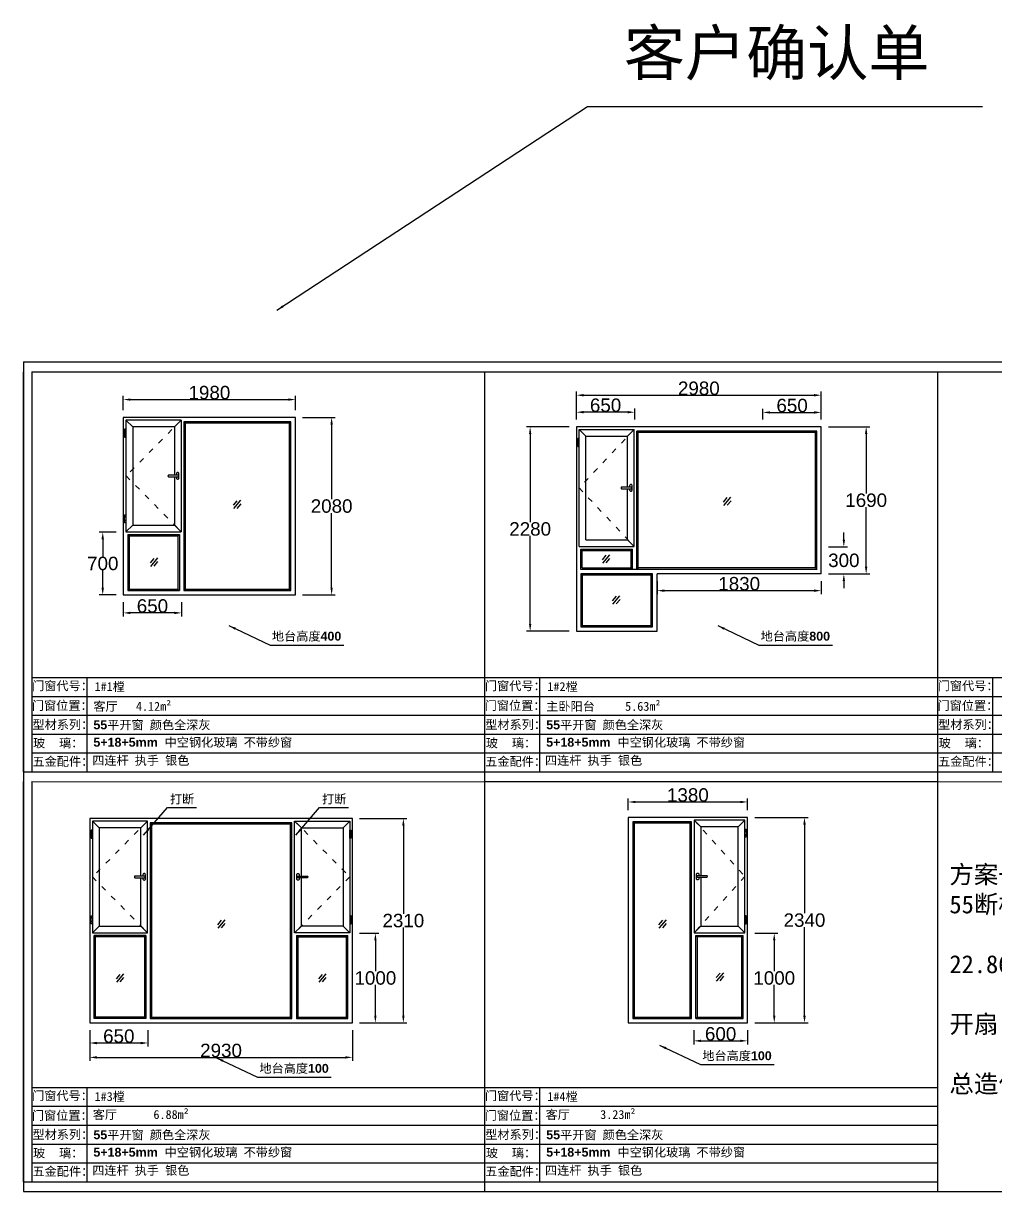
# Model space of a CAD drawing. Header units: inches. Extents: x -138455 to 599497, y -747149 to 13167.
# Drawn here: x 226002 to 236844, y -30309 to -17285 of the extents above; entities that cross this region are included whole.
import ezdxf

# ---------------------------------------------------------------- set-up
doc = ezdxf.new("R2010")
doc.units = ezdxf.units.IN
doc.header["$MEASUREMENT"] = 0
doc.header["$PDMODE"] = 35
doc.header["$PDSIZE"] = -3
doc.linetypes.add('ACAD_ISO03W100', pattern=[30, 12, -18])
doc.layers.add('0 @ 1', color=7, linetype='Continuous')
doc.styles.add('Annotative', font='arialbd.ttf')
doc.styles.get("Standard").update_dxf_attribs({"font": 'arial.ttf'})
doc.dimstyles.get("Standard").update_dxf_attribs({"dimtxt": 80, "dimasz": 70, "dimexe": 40, "dimexo": 80, "dimgap": 0, "dimtad": 1, "dimtih": 1, "dimtoh": 1, "dimdec": 0, "dimzin": 0, "dimdsep": 46, "dimtxsty": 'Standard', "dimcen": 0.09, "dimadec": 0, "dimazin": 0, "dimtfac": 1, "dimtdec": 0, "dimtofl": 0, "dimtmove": 0, "dimatfit": 3, "dimfxl": 0, "dimtolj": 1, "dimtzin": 0, "dimarcsym": 0})

# ---------------------------------------------------------------- blocks, each defined once
blk = doc.blocks.new('*D111')
at = {"color": 0, "lineweight": -2, "transparency": 16777216}
for p, q in [((200797, -25975), (200321, -25975)), ((200361, -26055), (200361, -27038)), ((200361, -28175), (200361, -27191)), ((200797, -28255), (200321, -28255))]:
    blk.add_line(p, q, dxfattribs=at)
at = {"color": 0, "transparency": 16777216}
for points in [[(200348, -26055), (200374, -26055), (200361, -25975)], [(200348, -28175), (200374, -28175), (200361, -28255)]]:
    blk.add_solid(points, dxfattribs=at)
at = {"layer": 'Defpoints', "color": 0, "transparency": 16777216}
for p in [(200877, -25975), (200361, -28255), (200877, -28255)]:
    blk.add_point(p, dxfattribs=at)
at = {"color": 0, "transparency": 16777216, "insert": (200361, -27115), "char_height": 150, "attachment_point": 5}
blk.add_mtext('\\A1;2280', dxfattribs=at)
blk = doc.blocks.new('*D119')
at = {"color": 0, "lineweight": -2, "transparency": 16777216}
for p, q in [((200877, -25895), (200877, -25583)), ((200957, -25623), (203527, -25623)), ((203607, -25895), (203607, -25583))]:
    blk.add_line(p, q, dxfattribs=at)
at = {"color": 0, "transparency": 16777216}
for points in [[(200957, -25610), (200957, -25637), (200877, -25623)], [(203527, -25610), (203527, -25637), (203607, -25623)]]:
    blk.add_solid(points, dxfattribs=at)
at = {"layer": 'Defpoints', "color": 0, "transparency": 16777216}
for p in [(203607, -25623), (200877, -25975), (203607, -25975)]:
    blk.add_point(p, dxfattribs=at)
at = {"color": 0, "transparency": 16777216, "insert": (202242, -25547), "char_height": 150, "attachment_point": 5}
blk.add_mtext('\\A1;2980', dxfattribs=at)
blk = doc.blocks.new('*D120')
at = {"color": 0, "lineweight": -2, "transparency": 16777216}
for p, q in [((203687, -25975), (204148, -25975)), ((204108, -26055), (204108, -26718)), ((204108, -27535), (204108, -26871)), ((203687, -27615), (204148, -27615))]:
    blk.add_line(p, q, dxfattribs=at)
at = {"color": 0, "transparency": 16777216}
for points in [[(204094, -26055), (204121, -26055), (204108, -25975)], [(204094, -27535), (204121, -27535), (204108, -27615)]]:
    blk.add_solid(points, dxfattribs=at)
at = {"layer": 'Defpoints', "color": 0, "transparency": 16777216}
for p in [(203607, -25975), (203607, -27615), (204108, -27615)]:
    blk.add_point(p, dxfattribs=at)
at = {"color": 0, "transparency": 16777216, "insert": (204108, -26795), "char_height": 150, "attachment_point": 5}
blk.add_mtext('\\A1;1690', dxfattribs=at)
blk = doc.blocks.new('*D125')
at = {"color": 0, "lineweight": -2, "transparency": 16777216}
for p, q in [((203859, -27235), (203859, -27155)), ((203687, -27315), (203899, -27315)), ((203687, -27615), (203899, -27615)), ((203859, -27695), (203859, -27775))]:
    blk.add_line(p, q, dxfattribs=at)
at = {"color": 0, "transparency": 16777216}
for points in [[(203846, -27235), (203872, -27235), (203859, -27315)], [(203846, -27695), (203872, -27695), (203859, -27615)]]:
    blk.add_solid(points, dxfattribs=at)
at = {"layer": 'Defpoints', "color": 0, "transparency": 16777216}
for p in [(203607, -27315), (203607, -27615), (203859, -27615)]:
    blk.add_point(p, dxfattribs=at)
at = {"color": 0, "transparency": 16777216, "insert": (203859, -27465), "char_height": 150, "attachment_point": 5}
blk.add_mtext('\\A1;300', dxfattribs=at)
blk = doc.blocks.new('*D126')
at = {"color": 0, "lineweight": -2, "transparency": 16777216}
for p, q in [((202957, -25895), (202957, -25775)), ((203607, -25895), (203607, -25775)), ((203037, -25815), (203527, -25815))]:
    blk.add_line(p, q, dxfattribs=at)
at = {"color": 0, "transparency": 16777216}
for points in [[(203037, -25802), (203037, -25829), (202957, -25815)], [(203527, -25802), (203527, -25829), (203607, -25815)]]:
    blk.add_solid(points, dxfattribs=at)
at = {"layer": 'Defpoints', "color": 0, "transparency": 16777216}
for p in [(203607, -25815), (202957, -25975), (203607, -25975)]:
    blk.add_point(p, dxfattribs=at)
at = {"color": 0, "transparency": 16777216, "insert": (203282, -25739), "char_height": 150, "attachment_point": 5}
blk.add_mtext('\\A1;650', dxfattribs=at)
blk = doc.blocks.new('123as')
at = {"color": 0}
for p, q in [((90189, 51387), (90252, 51462)), ((90194, 51330), (90312, 51470)), ((90251, 51335), (90314, 51410))]:
    blk.add_line(p, q, dxfattribs=at)
blk = doc.blocks.new('*D127')
at = {"color": 0, "lineweight": -2, "transparency": 16777216}
for p, q in [((201777, -27695), (201777, -27842)), ((203607, -27695), (203607, -27842)), ((201857, -27802), (203527, -27802))]:
    blk.add_line(p, q, dxfattribs=at)
at = {"color": 0, "transparency": 16777216}
for points in [[(201857, -27789), (201857, -27816), (201777, -27802)], [(203527, -27789), (203527, -27816), (203607, -27802)]]:
    blk.add_solid(points, dxfattribs=at)
at = {"layer": 'Defpoints', "color": 0, "transparency": 16777216}
for p in [(201777, -27615), (203607, -27615), (203607, -27802)]:
    blk.add_point(p, dxfattribs=at)
at = {"color": 0, "transparency": 16777216, "insert": (202692, -27726), "char_height": 150, "attachment_point": 5}
blk.add_mtext('\\A1;1830', dxfattribs=at)
blk = doc.blocks.new('dzcs')
blk.add_lwpolyline([(142096, -3328), (142196, -3328, 0.414214), (142206, -3318), (142206, -3318, 0.414214), (142196, -3308), (142096, -3308, 0.414214), (142086, -3318), (142086, -3318, 0.414214)], format="xyb", close=True)
blk.add_lwpolyline([(142182, -3328), (142182, -3342, 0.414214), (142196, -3355), (142196, -3355, 0.414214), (142209, -3342), (142209, -3294, 0.414214), (142196, -3280), (142196, -3280, 0.414214), (142182, -3294), (142182, -3308)], format="xyb")
blk = doc.blocks.new('23zdsa')
for p, q in [((141281, -2940), (141266, -2940)), ((141266, -2940), (141266, -3030)), ((141281, -2960), (141266, -2960)), ((141281, -2965), (141266, -2965)), ((141281, -3030), (141281, -2940)), ((141266, -3005), (141281, -3005)), ((141266, -3010), (141281, -3010)), ((141266, -3030), (141281, -3030))]:
    blk.add_line(p, q)
blk = doc.blocks.new('*D128')
at = {"color": 0, "lineweight": -2, "transparency": 16777216}
for p, q in [((200877, -25895), (200877, -25773)), ((201527, -25895), (201527, -25773)), ((201447, -25813), (200957, -25813))]:
    blk.add_line(p, q, dxfattribs=at)
at = {"color": 0, "transparency": 16777216}
for points in [[(200957, -25799), (200957, -25826), (200877, -25813)], [(201447, -25799), (201447, -25826), (201527, -25813)]]:
    blk.add_solid(points, dxfattribs=at)
at = {"layer": 'Defpoints', "color": 0, "transparency": 16777216}
for p in [(200877, -25813), (200877, -25975), (201527, -25975)]:
    blk.add_point(p, dxfattribs=at)
at = {"color": 0, "transparency": 16777216, "insert": (201202, -25736), "char_height": 150, "attachment_point": 5}
blk.add_mtext('\\A1;650', dxfattribs=at)
blk = doc.blocks.new('*D432')
at = {"color": 0, "lineweight": -2, "transparency": 16777216}
for p, q in [((232747, -26058), (232747, -25925)), ((232827, -25965), (233997, -25965)), ((234077, -26058), (234077, -25925))]:
    blk.add_line(p, q, dxfattribs=at)
at = {"color": 0, "transparency": 16777216}
for points in [[(232827, -25952), (232827, -25978), (232747, -25965)], [(233997, -25952), (233997, -25978), (234077, -25965)]]:
    blk.add_solid(points, dxfattribs=at)
at = {"layer": 'Defpoints', "color": 0, "transparency": 16777216}
for p in [(234077, -25965), (232747, -26138), (234077, -26138)]:
    blk.add_point(p, dxfattribs=at)
at = {"color": 0, "transparency": 16777216, "insert": (233412, -25888), "char_height": 150, "attachment_point": 5}
blk.add_mtext('\\A1;1380', dxfattribs=at)
blk = doc.blocks.new('*D433')
at = {"color": 0, "lineweight": -2, "transparency": 16777216}
for p, q in [((234157, -26138), (234752, -26138)), ((234712, -26218), (234712, -27206)), ((234712, -28348), (234712, -27359)), ((234157, -28428), (234752, -28428))]:
    blk.add_line(p, q, dxfattribs=at)
at = {"color": 0, "transparency": 16777216}
for points in [[(234699, -26218), (234726, -26218), (234712, -26138)], [(234699, -28348), (234726, -28348), (234712, -28428)]]:
    blk.add_solid(points, dxfattribs=at)
at = {"layer": 'Defpoints', "color": 0, "transparency": 16777216}
for p in [(234077, -26138), (234077, -28428), (234712, -28428)]:
    blk.add_point(p, dxfattribs=at)
at = {"color": 0, "transparency": 16777216, "insert": (234712, -27283), "char_height": 150, "attachment_point": 5}
blk.add_mtext('\\A1;2340', dxfattribs=at)
blk = doc.blocks.new('*D434')
at = {"color": 0, "lineweight": -2, "transparency": 16777216}
for p, q in [((234157, -27428), (234415, -27428)), ((234375, -27508), (234375, -27851)), ((234375, -28348), (234375, -28004)), ((234157, -28428), (234415, -28428))]:
    blk.add_line(p, q, dxfattribs=at)
at = {"color": 0, "transparency": 16777216}
for points in [[(234362, -27508), (234388, -27508), (234375, -27428)], [(234362, -28348), (234388, -28348), (234375, -28428)]]:
    blk.add_solid(points, dxfattribs=at)
at = {"layer": 'Defpoints', "color": 0, "transparency": 16777216}
for p in [(234077, -27428), (234077, -28428), (234375, -28428)]:
    blk.add_point(p, dxfattribs=at)
at = {"color": 0, "transparency": 16777216, "insert": (234375, -27928), "char_height": 150, "attachment_point": 5}
blk.add_mtext('\\A1;1000', dxfattribs=at)
blk = doc.blocks.new('*D435')
at = {"color": 0, "lineweight": -2, "transparency": 16777216}
for p, q in [((233477, -28508), (233477, -28668)), ((234077, -28508), (234077, -28668)), ((233557, -28628), (233997, -28628))]:
    blk.add_line(p, q, dxfattribs=at)
at = {"color": 0, "transparency": 16777216}
for points in [[(233557, -28615), (233557, -28641), (233477, -28628)], [(233997, -28615), (233997, -28641), (234077, -28628)]]:
    blk.add_solid(points, dxfattribs=at)
at = {"layer": 'Defpoints', "color": 0, "transparency": 16777216}
for p in [(233477, -28428), (234077, -28428), (234077, -28628)]:
    blk.add_point(p, dxfattribs=at)
at = {"color": 0, "transparency": 16777216, "insert": (233777, -28551), "char_height": 150, "attachment_point": 5}
blk.add_mtext('\\A1;600', dxfattribs=at)
blk = doc.blocks.new('*D110')
at = {"color": 0, "lineweight": -2, "transparency": 16777216}
for p, q in [((201195, -23461), (201411, -23461)), ((201371, -23541), (201371, -23884)), ((201371, -24381), (201371, -24037)), ((201195, -24461), (201411, -24461))]:
    blk.add_line(p, q, dxfattribs=at)
at = {"color": 0, "transparency": 16777216}
for points in [[(201358, -23541), (201384, -23541), (201371, -23461)], [(201358, -24381), (201384, -24381), (201371, -24461)]]:
    blk.add_solid(points, dxfattribs=at)
at = {"layer": 'Defpoints', "color": 0, "transparency": 16777216}
for p in [(201115, -23461), (201115, -24461), (201371, -24461)]:
    blk.add_point(p, dxfattribs=at)
at = {"color": 0, "transparency": 16777216, "insert": (201371, -23961), "char_height": 150, "attachment_point": 5}
blk.add_mtext('\\A1;1000', dxfattribs=at)
blk = doc.blocks.new('*D150')
at = {"color": 0, "lineweight": -2, "transparency": 16777216}
for p, q in [((198185, -24541), (198185, -24725)), ((198835, -24541), (198835, -24725)), ((198755, -24685), (198265, -24685))]:
    blk.add_line(p, q, dxfattribs=at)
at = {"color": 0, "transparency": 16777216}
for points in [[(198265, -24672), (198265, -24699), (198185, -24685)], [(198755, -24672), (198755, -24699), (198835, -24685)]]:
    blk.add_solid(points, dxfattribs=at)
at = {"layer": 'Defpoints', "color": 0, "transparency": 16777216}
for p in [(198185, -24461), (198835, -24461), (198185, -24685)]:
    blk.add_point(p, dxfattribs=at)
at = {"color": 0, "transparency": 16777216, "insert": (198510, -24609), "char_height": 150, "attachment_point": 5}
blk.add_mtext('\\A1;650', dxfattribs=at)
blk = doc.blocks.new('*D151')
at = {"color": 0, "lineweight": -2, "transparency": 16777216}
for p, q in [((201195, -22181), (201723, -22181)), ((201683, -22261), (201683, -23244)), ((201683, -24381), (201683, -23397)), ((201195, -24461), (201723, -24461))]:
    blk.add_line(p, q, dxfattribs=at)
at = {"color": 0, "transparency": 16777216}
for points in [[(201670, -22261), (201696, -22261), (201683, -22181)], [(201670, -24381), (201696, -24381), (201683, -24461)]]:
    blk.add_solid(points, dxfattribs=at)
at = {"layer": 'Defpoints', "color": 0, "transparency": 16777216}
for p in [(201115, -22181), (201115, -24461), (201683, -24461)]:
    blk.add_point(p, dxfattribs=at)
at = {"color": 0, "transparency": 16777216, "insert": (201683, -23321), "char_height": 150, "attachment_point": 5}
blk.add_mtext('\\A1;2310', dxfattribs=at)
blk = doc.blocks.new('*D152')
at = {"color": 0, "lineweight": -2, "transparency": 16777216}
for p, q in [((198185, -24541), (198185, -24885)), ((201115, -24541), (201115, -24885)), ((198265, -24845), (201035, -24845))]:
    blk.add_line(p, q, dxfattribs=at)
at = {"color": 0, "transparency": 16777216}
for points in [[(198265, -24832), (198265, -24859), (198185, -24845)], [(201035, -24832), (201035, -24859), (201115, -24845)]]:
    blk.add_solid(points, dxfattribs=at)
at = {"layer": 'Defpoints', "color": 0, "transparency": 16777216}
for p in [(198185, -24461), (201115, -24461), (201115, -24845)]:
    blk.add_point(p, dxfattribs=at)
at = {"color": 0, "transparency": 16777216, "insert": (199650, -24769), "char_height": 150, "attachment_point": 5}
blk.add_mtext('\\A1;2930', dxfattribs=at)
blk = doc.blocks.new('*D115')
at = {"color": 0, "lineweight": -2, "transparency": 16777216}
for p, q in [((194261, -22295), (194261, -22137)), ((196181, -22295), (196181, -22137)), ((194341, -22177), (196101, -22177))]:
    blk.add_line(p, q, dxfattribs=at)
at = {"color": 0, "transparency": 16777216}
for points in [[(194341, -22164), (194341, -22190), (194261, -22177)], [(196101, -22164), (196101, -22190), (196181, -22177)]]:
    blk.add_solid(points, dxfattribs=at)
at = {"layer": 'Defpoints', "color": 0, "transparency": 16777216}
for p in [(196181, -22177), (194261, -22375), (196181, -22375)]:
    blk.add_point(p, dxfattribs=at)
at = {"color": 0, "transparency": 16777216, "insert": (195221, -22100), "char_height": 150, "attachment_point": 5}
blk.add_mtext('\\A1;1980', dxfattribs=at)
blk = doc.blocks.new('*D116')
at = {"color": 0, "lineweight": -2, "transparency": 16777216}
for p, q in [((196261, -22375), (196624, -22375)), ((196584, -22455), (196584, -23289)), ((196584, -24275), (196584, -23442)), ((196261, -24355), (196624, -24355))]:
    blk.add_line(p, q, dxfattribs=at)
at = {"color": 0, "transparency": 16777216}
for points in [[(196571, -22455), (196597, -22455), (196584, -22375)], [(196571, -24275), (196597, -24275), (196584, -24355)]]:
    blk.add_solid(points, dxfattribs=at)
at = {"layer": 'Defpoints', "color": 0, "transparency": 16777216}
for p in [(196181, -22375), (196181, -24355), (196584, -24355)]:
    blk.add_point(p, dxfattribs=at)
at = {"color": 0, "transparency": 16777216, "insert": (196584, -23365), "char_height": 150, "attachment_point": 5}
blk.add_mtext('\\A1;2080', dxfattribs=at)
blk = doc.blocks.new('*D117')
at = {"color": 0, "lineweight": -2, "transparency": 16777216}
for p, q in [((194261, -24435), (194261, -24595)), ((194911, -24435), (194911, -24595)), ((194831, -24555), (194341, -24555))]:
    blk.add_line(p, q, dxfattribs=at)
at = {"color": 0, "transparency": 16777216}
for points in [[(194341, -24542), (194341, -24569), (194261, -24555)], [(194831, -24542), (194831, -24569), (194911, -24555)]]:
    blk.add_solid(points, dxfattribs=at)
at = {"layer": 'Defpoints', "color": 0, "transparency": 16777216}
for p in [(194261, -24355), (194911, -24355), (194261, -24555)]:
    blk.add_point(p, dxfattribs=at)
at = {"color": 0, "transparency": 16777216, "insert": (194586, -24479), "char_height": 150, "attachment_point": 5}
blk.add_mtext('\\A1;650', dxfattribs=at)
blk = doc.blocks.new('*D118')
at = {"color": 0, "lineweight": -2, "transparency": 16777216}
for p, q in [((194181, -23655), (193992, -23655)), ((194032, -23735), (194032, -23929)), ((194032, -24275), (194032, -24082)), ((194181, -24355), (193992, -24355))]:
    blk.add_line(p, q, dxfattribs=at)
at = {"color": 0, "transparency": 16777216}
for points in [[(194018, -23735), (194045, -23735), (194032, -23655)], [(194018, -24275), (194045, -24275), (194032, -24355)]]:
    blk.add_solid(points, dxfattribs=at)
at = {"layer": 'Defpoints', "color": 0, "transparency": 16777216}
for p in [(194261, -23655), (194032, -24355), (194261, -24355)]:
    blk.add_point(p, dxfattribs=at)
at = {"color": 0, "transparency": 16777216, "insert": (194032, -24005), "char_height": 150, "attachment_point": 5}
blk.add_mtext('\\A1;700', dxfattribs=at)
blk = doc.blocks.new('azcs')
for p, q in [((200876.8, -25974.6), (200876.8, -28254.6)), ((203606.8, -25974.6), (200876.8, -25974.6)), ((200906.8, -27309.6), (200906.8, -26004.6)), ((200906.8, -26004.6), (201521.8, -26004.6)), ((200981.8, -26079.6), (200906.8, -26004.6)), ((201446.8, -26079.6), (201521.8, -26004.6)), ((201521.8, -27309.6), (201521.8, -26004.6)), ((203556.8, -26024.6), (201551.8, -26024.6)), ((201551.8, -27564.6), (201551.8, -26024.6)), ((201566.8, -26039.6), (201551.8, -26024.6)), ((203541.8, -26039.6), (201566.8, -26039.6)), ((201566.8, -27549.6), (201566.8, -26039.6)), ((203541.8, -26039.6), (203556.8, -26024.6)), ((203541.8, -27549.6), (203541.8, -26039.6)), ((203556.8, -27564.6), (203556.8, -26024.6)), ((203606.8, -27614.6), (203606.8, -25974.6)), ((200981.8, -27234.6), (200981.8, -26079.6)), ((200981.8, -26079.6), (201446.8, -26079.6)), ((201446.8, -26647.1), (201446.8, -26079.6)), ((201446.8, -27234.6), (201446.8, -26667.1)), ((200906.8, -27309.6), (201521.8, -27309.6)), ((200926.8, -27564.6), (200926.8, -27339.6)), ((200926.8, -27339.6), (201501.8, -27339.6)), ((200941.8, -27354.6), (200926.8, -27339.6)), ((200981.8, -27234.6), (201446.8, -27234.6)), ((201446.8, -27234.6), (201521.8, -27309.6)), ((201486.8, -27354.6), (201501.8, -27339.6)), ((201501.8, -27564.6), (201501.8, -27339.6)), ((200941.8, -27549.6), (200941.8, -27354.6)), ((200941.8, -27354.6), (201486.8, -27354.6)), ((201486.8, -27549.6), (201486.8, -27354.6)), ((201501.8, -27564.6), (200926.8, -27564.6)), ((200941.8, -27549.6), (201486.8, -27549.6)), ((201486.8, -27549.6), (201501.8, -27564.6)), ((203556.8, -27564.6), (201501.8, -27564.6)), ((201566.8, -27549.6), (201551.8, -27564.6)), ((203541.8, -27549.6), (201566.8, -27549.6)), ((203541.8, -27549.6), (203556.8, -27564.6)), ((200926.8, -27614.6), (200926.8, -28204.6)), ((201726.8, -27614.6), (200926.8, -27614.6)), ((200941.8, -27629.6), (200926.8, -27614.6)), ((201711.8, -27629.6), (200941.8, -27629.6)), ((200941.8, -27629.6), (200941.8, -28189.6)), ((201711.8, -27629.6), (201726.8, -27614.6)), ((201711.8, -28189.6), (201711.8, -27629.6)), ((201726.8, -28204.6), (201726.8, -27614.6)), ((201776.8, -28254.6), (201776.8, -27614.6)), ((203606.8, -27614.6), (201776.8, -27614.6)), ((200876.8, -28254.6), (201776.8, -28254.6)), ((200941.8, -28189.6), (200926.8, -28204.6)), ((200926.8, -28204.6), (201726.8, -28204.6)), ((200941.8, -28189.6), (201711.8, -28189.6)), ((201711.8, -28189.6), (201726.8, -28204.6))]:
    blk.add_line(p, q)
at = {"linetype": 'ACAD_ISO03W100', "ltscale": 5}
blk.add_lwpolyline([(201521.8, -26004.6), (200906.8, -26657.1), (201521.8, -27309.6)], dxfattribs=at)
at = {"rotation": 180}
blk.add_blockref('23zdsa', (342172.5, -29134.8), dxfattribs=at)
blk.add_blockref('dzcs', (59288.6, -23339.3))
at = {"xscale": 0.6684526412304121, "yscale": 0.6684526412304121, "zscale": 0.6684526412304121}
blk.add_blockref('123as', (142230.2, -61164.7), dxfattribs=at)
at = {"xscale": 0.6684526412304121, "yscale": 0.6684526412304121, "zscale": 0.6684526412304121, "rotation": 0.2696246846660098}
for p in [(141042.5, -62091.4), (141155.5, -62548.3)]:
    blk.add_blockref('123as', p, dxfattribs=at)
dim = blk.add_linear_dim(base=(203606.8, -25623.2), p1=(200876.8, -25974.6), p2=(203606.8, -25974.6), text='2980', dimstyle='Standard', override={"dimtxt": 150, "dimasz": 80})
dim.commit()
dim.dimension.update_dxf_attribs({"geometry": '*D119', "text_midpoint": (202241.8, -25546.6)})
for base, p1, p2, picture, middle in [((200876.8, -25812.8), (201526.8, -25974.6), (200876.8, -25974.6), '*D128', (201201.8, -25736.2)), ((203606.8, -25815.3), (202956.8, -25974.6), (203606.8, -25974.6), '*D126', (203281.8, -25738.7)), ((203606.8, -27802.2), (201776.8, -27614.6), (203606.8, -27614.6), '*D127', (202691.8, -27725.6))]:
    dim = blk.add_linear_dim(base=base, p1=p1, p2=p2, dimstyle='Standard', override={"dimtxt": 150, "dimasz": 80})
    dim.commit()
    dim.dimension.update_dxf_attribs({"geometry": picture, "text_midpoint": middle})
dim = blk.add_linear_dim(base=(200361, -28254.6), p1=(200876.8, -25974.6), p2=(200876.8, -28254.6), angle=90, dimstyle='Standard', override={"dimtxt": 150, "dimasz": 80})
dim.commit()
dim.dimension.update_dxf_attribs({"geometry": '*D111', "text_midpoint": (200361, -27114.6)})
dim = blk.add_linear_dim(base=(204107.8, -27614.6), p1=(203606.8, -25974.6), p2=(203606.8, -27614.6), angle=90, text='1690', dimstyle='Standard', override={"dimtxt": 150, "dimasz": 80})
dim.commit()
dim.dimension.update_dxf_attribs({"geometry": '*D120', "text_midpoint": (204107.8, -26794.6), "dimtype": 128})
dim = blk.add_linear_dim(base=(203859.1, -27614.6), p1=(203606.8, -27314.6), p2=(203606.8, -27614.6), angle=90, dimstyle='Standard', override={"dimtxt": 150, "dimasz": 80})
dim.commit()
dim.dimension.update_dxf_attribs({"geometry": '*D125', "text_midpoint": (203859.1, -27464.6), "dimtype": 160})
blk = doc.blocks.new('23asd')
for p, q in [((201115.5, -22180.6), (198185.5, -22180.6)), ((198185.5, -22180.6), (198185.5, -24460.6)), ((198830.5, -22210.6), (198215.5, -22210.6)), ((198215.5, -22210.6), (198215.5, -23455.6)), ((198290.5, -22285.6), (198215.5, -22210.6)), ((198755.5, -22285.6), (198830.5, -22210.6)), ((198830.5, -23455.6), (198830.5, -22210.6)), ((200440.5, -22230.6), (198860.5, -22230.6)), ((198860.5, -22230.6), (198860.5, -24410.6)), ((198875.5, -22245.6), (198860.5, -22230.6)), ((200425.5, -22245.6), (200440.5, -22230.6)), ((200440.5, -24410.6), (200440.5, -22230.6)), ((200470.5, -22210.6), (201085.5, -22210.6)), ((200470.5, -23455.6), (200470.5, -22210.6)), ((200545.5, -22285.6), (200470.5, -22210.6)), ((201010.5, -22285.6), (201085.5, -22210.6)), ((201085.5, -22210.6), (201085.5, -23455.6)), ((201115.5, -24460.6), (201115.5, -22180.6)), ((198755.5, -22285.6), (198290.5, -22285.6)), ((198290.5, -22285.6), (198290.5, -23380.6)), ((198755.5, -22823.1), (198755.5, -22285.6)), ((200545.5, -22285.6), (201010.5, -22285.6)), ((200545.5, -22823.1), (200545.5, -22285.6)), ((201010.5, -22285.6), (201010.5, -23380.6)), ((198755.5, -23380.6), (198755.5, -22843.1)), ((200545.5, -22823.1), (200545.5, -22793.1)), ((200545.5, -23380.6), (200545.5, -22843.1)), ((200545.5, -22909), (200545.5, -22843.1)), ((198290.5, -23380.6), (198215.5, -23455.6)), ((198290.5, -23380.6), (198755.5, -23380.6)), ((198755.5, -23380.6), (198830.5, -23455.6)), ((200545.5, -23380.6), (200470.5, -23455.6)), ((201010.5, -23380.6), (200545.5, -23380.6)), ((201010.5, -23380.6), (201085.5, -23455.6)), ((198215.5, -23455.6), (198830.5, -23455.6)), ((198810.5, -23485.6), (198235.5, -23485.6)), ((198235.5, -24410.6), (198235.5, -23485.6)), ((198250.5, -23500.6), (198235.5, -23485.6)), ((198810.5, -23485.6), (198235.5, -23485.6)), ((198250.5, -24395.6), (198250.5, -23500.6)), ((198795.5, -23500.6), (198250.5, -23500.6)), ((198795.5, -23500.6), (198810.5, -23485.6)), ((198795.5, -23500.6), (198795.5, -24395.6)), ((198810.5, -23485.6), (198810.5, -24410.6)), ((201085.5, -23455.6), (200470.5, -23455.6)), ((200490.5, -23485.6), (201065.5, -23485.6)), ((200490.5, -23485.6), (200490.5, -24410.6)), ((200505.5, -23500.6), (200490.5, -23485.6)), ((200490.5, -23485.6), (201065.5, -23485.6)), ((200505.5, -23500.6), (200505.5, -24395.6)), ((200505.5, -23500.6), (201050.5, -23500.6)), ((201050.5, -23500.6), (201065.5, -23485.6)), ((201050.5, -24395.6), (201050.5, -23500.6)), ((201065.5, -24410.6), (201065.5, -23485.6)), ((198185.5, -24460.6), (201115.5, -24460.6)), ((198250.5, -24395.6), (198235.5, -24410.6)), ((198810.5, -24410.6), (198235.5, -24410.6)), ((198795.5, -24395.6), (198250.5, -24395.6)), ((198795.5, -24395.6), (198810.5, -24410.6)), ((198875.5, -24395.6), (198860.5, -24410.6)), ((198875.5, -24395.6), (198860.5, -24410.6)), ((200425.5, -24395.6), (200440.5, -24410.6)), ((200505.5, -24395.6), (200490.5, -24410.6)), ((200490.5, -24410.6), (201065.5, -24410.6)), ((200505.5, -24395.6), (201050.5, -24395.6)), ((201050.5, -24395.6), (201065.5, -24410.6))]:
    blk.add_line(p, q)
at = {"linetype": 'ACAD_ISO03W100', "ltscale": 5}
for points in [[(198830.5, -22210.6), (198215.5, -22833.1), (198830.5, -23455.6)], [(200470.5, -22210.6), (201085.5, -22833.1), (200470.5, -23455.6)]]:
    blk.add_lwpolyline(points, dxfattribs=at)
blk.add_lwpolyline([(198875.5, -22245.6), (198875.5, -24395.6), (200425.5, -24395.6), (200425.5, -22245.6)], close=True)
blk.add_lwpolyline([(198860.5, -24410.6), (200440.5, -24410.6)])
at = {"rotation": 180}
blk.add_blockref('23zdsa', (339481.1, -25340.9), dxfattribs=at)
at = {"xscale": -1, "rotation": 180}
blk.add_blockref('23zdsa', (59819.8, -25340.9), dxfattribs=at)
for name, p in [('dzcs', (56597.3, -19515.3)), ('23zdsa', (59819.8, -20325.4))]:
    blk.add_blockref(name, p)
at = {"xscale": -1}
for name, p in [('dzcs', (342703.7, -19515.3)), ('23zdsa', (339481.1, -20325.4))]:
    blk.add_blockref(name, p, dxfattribs=at)
at = {"xscale": 0.6684526412304121, "yscale": 0.6684526412304121, "zscale": 0.6684526412304121}
for p in [(139326, -57717.2), (138196.3, -58319.4), (140452, -58319.4)]:
    blk.add_blockref('123as', p, dxfattribs=at)
dim = blk.add_linear_dim(base=(201683.1, -24460.6), p1=(201115.5, -22180.6), p2=(201115.5, -24460.6), angle=90, text='2310', dimstyle='Standard', override={"dimtxt": 150, "dimasz": 80})
dim.commit()
dim.dimension.update_dxf_attribs({"geometry": '*D151', "text_midpoint": (201683.1, -23320.6)})
dim = blk.add_linear_dim(base=(201370.9, -24460.6), p1=(201115.5, -23460.6), p2=(201115.5, -24460.6), angle=90, dimstyle='Standard', override={"dimtxt": 150, "dimasz": 80})
dim.commit()
dim.dimension.update_dxf_attribs({"geometry": '*D110', "text_midpoint": (201370.9, -23960.6)})
for base, p1, p2, picture, middle in [((198185.5, -24685.4), (198835.5, -24460.6), (198185.5, -24460.6), '*D150', (198510.5, -24608.8)), ((201115.5, -24845.4), (198185.5, -24460.6), (201115.5, -24460.6), '*D152', (199650.5, -24768.8))]:
    dim = blk.add_linear_dim(base=base, p1=p1, p2=p2, dimstyle='Standard', override={"dimtxt": 150, "dimasz": 80})
    dim.commit()
    dim.dimension.update_dxf_attribs({"geometry": picture, "text_midpoint": middle})
blk = doc.blocks.new('23asdasd')
for p, q in [((196181, -22375.4), (194261, -22375.4)), ((194261, -22375.4), (194261, -24355.4)), ((196181, -24355.4), (196181, -22375.4)), ((194906, -22405.4), (194291, -22405.4)), ((194291, -22405.4), (194291, -23650.4)), ((194831, -22480.4), (194366, -22480.4)), ((194366, -22480.4), (194366, -23575.4)), ((194831, -22480.4), (194906, -22405.4)), ((194831, -22480.4), (194831, -23017.9)), ((194906, -22405.4), (194906, -23650.4)), ((196131, -22425.4), (194936, -22425.4)), ((194936, -22425.4), (194936, -23680.4)), ((194951, -22440.4), (194936, -22425.4)), ((196116, -22440.4), (194951, -22440.4)), ((194951, -22440.4), (194951, -24290.4)), ((196116, -22440.4), (196131, -22425.4)), ((196116, -24290.4), (196116, -22440.4)), ((196131, -24305.4), (196131, -22425.4)), ((194831, -23037.9), (194831, -23575.4)), ((194291, -23650.4), (194906, -23650.4)), ((194311, -23680.4), (194886, -23680.4)), ((194311, -23680.4), (194311, -24305.4)), ((194326, -23695.4), (194311, -23680.4)), ((194326, -23695.4), (194871, -23695.4)), ((194326, -23695.4), (194326, -24290.4)), ((194366, -23575.4), (194831, -23575.4)), ((194831, -23575.4), (194906, -23650.4)), ((194871, -23695.4), (194886, -23680.4)), ((194871, -23695.4), (194871, -24290.4)), ((194886, -23680.4), (194886, -24305.4)), ((194936, -23680.4), (194936, -24305.4)), ((196131, -24305.4), (196131, -23680.4)), ((194261, -24355.4), (196181, -24355.4)), ((194326, -24290.4), (194311, -24305.4)), ((194311, -24305.4), (194886, -24305.4)), ((194326, -24290.4), (194871, -24290.4)), ((194871, -24290.4), (194886, -24305.4)), ((194936, -24305.4), (194951, -24290.4)), ((194936, -24305.4), (196131, -24305.4)), ((194951, -24290.4), (196116, -24290.4)), ((196116, -24290.4), (196131, -24305.4))]:
    blk.add_line(p, q)
for points in [[(194366, -22480.4), (194291, -22405.4)], [(194366, -23575.4), (194291, -23650.4)]]:
    blk.add_lwpolyline(points)
at = {"linetype": 'ACAD_ISO03W100', "ltscale": 5}
blk.add_lwpolyline([(194907.7, -22405.4), (194292.7, -23027.9), (194907.7, -23650.4)], dxfattribs=at)
at = {"rotation": 180}
blk.add_blockref('23zdsa', (335556.7, -25535.7), dxfattribs=at)
blk.add_blockref('dzcs', (52672.8, -19710.2))
at = {"xscale": 0.6684526412304121, "yscale": 0.6684526412304121, "zscale": 0.6684526412304121}
for p in [(135203.2, -57704.5), (134276.1, -58347.9)]:
    blk.add_blockref('123as', p, dxfattribs=at)
at = {"xscale": -1}
blk.add_blockref('23zdsa', (335556.7, -20520.2), dxfattribs=at)
dim = blk.add_linear_dim(base=(196181, -22177.1), p1=(194261, -22375.4), p2=(196181, -22375.4), text='1980', dimstyle='Standard', override={"dimtxt": 150, "dimasz": 80})
dim.commit()
dim.dimension.update_dxf_attribs({"geometry": '*D115', "text_midpoint": (195221, -22100.5)})
dim = blk.add_linear_dim(base=(196584, -24355.4), p1=(196181, -22375.4), p2=(196181, -24355.4), angle=90, text='2080', dimstyle='Standard', override={"dimtxt": 150, "dimasz": 80})
dim.commit()
dim.dimension.update_dxf_attribs({"geometry": '*D116', "text_midpoint": (196584, -23365.4)})
dim = blk.add_linear_dim(base=(194031.8, -24355.4), p1=(194261, -23655.4), p2=(194261, -24355.4), angle=90, dimstyle='Standard', override={"dimtxt": 150, "dimasz": 80})
dim.commit()
dim.dimension.update_dxf_attribs({"geometry": '*D118', "text_midpoint": (194031.8, -24005.4)})
dim = blk.add_linear_dim(base=(194261, -24555.2), p1=(194911, -24355.4), p2=(194261, -24355.4), dimstyle='Standard', override={"dimtxt": 150, "dimasz": 80})
dim.commit()
dim.dimension.update_dxf_attribs({"geometry": '*D117', "text_midpoint": (194586, -24478.6)})

msp = doc.modelspace()

# ---------------------------------------------------------------- linework, layer by layer
for p, q in [((226001.7, -21058.2), (231051.1, -21058.2)), ((226001.7, -21058.2), (226001.7, -25738.9)), ((231051.1, -21058.2), (242901.3, -21058.2)), ((226001.7, -25628.4), (226001.7, -21168.1)), ((226095.3, -21168.1), (231144.8, -21168.1)), ((226095.3, -21168.1), (226095.3, -25628.4)), ((231144.8, -21168.1), (231144.4, -30308.9)), ((231144.8, -21168.1), (231144.8, -25628.4)), ((231144.8, -21168.1), (236194.3, -21168.1)), ((236194.3, -21168.1), (242791.4, -21168.1)), ((236194.3, -21168.1), (236194.3, -25628.4)), ((236194.3, -21168.1), (236194.3, -30309.1)), ((236194.7, -21168.1), (236194.3, -30308.9)), ((226095.3, -24577.5), (231144.8, -24577.5)), ((226708.6, -24577.5), (226708.6, -25628.4)), ((231144.8, -24577.5), (236194.3, -24577.5)), ((231758.1, -24577.5), (231758.1, -25628.4)), ((236194.3, -24577.5), (241142.7, -24577.5)), ((236807.6, -24577.5), (236807.6, -25628.4)), ((226095.3, -24787.7), (231144.8, -24787.7)), ((231144.8, -24787.7), (236194.3, -24787.7)), ((236194.3, -24787.7), (241142.7, -24787.7)), ((226095.3, -24997.9), (231144.8, -24997.9)), ((231144.8, -24997.9), (236194.3, -24997.9)), ((236194.3, -24997.9), (241142.7, -24997.9)), ((226095.3, -25208.1), (231144.8, -25208.1)), ((231144.8, -25208.1), (236807.6, -25208.1)), ((231144.8, -25208.1), (236194.3, -25208.1)), ((236194.3, -25208.1), (241142.7, -25208.1)), ((226095.3, -25418.3), (231144.8, -25418.3)), ((231144.8, -25418.3), (236194.3, -25418.3)), ((236194.3, -25418.3), (241142.7, -25418.3)), ((226001.7, -25628.4), (231051.1, -25628.4)), ((226001.7, -25628.4), (226001.7, -30309.1)), ((226001.7, -25628.4), (231051.1, -25628.4)), ((231051.1, -25628.4), (237851.8, -25628.4)), ((231051.1, -25628.4), (242901.3, -25628.4)), ((236100.6, -25628.4), (242901.3, -25628.4)), ((226001.7, -30198.7), (226001.7, -25738.4)), ((226095.3, -25738.4), (242901.3, -25739.2)), ((226095.3, -25738.4), (226095.3, -30198.7)), ((231144.8, -25738.4), (236194.3, -25738.4)), ((234077.4, -26137.7), (232747.4, -26137.7)), ((232747.4, -26137.7), (232747.4, -28427.7)), ((233482.4, -26167.7), (233482.4, -27422.7)), ((234047.4, -26167.7), (233482.4, -26167.7)), ((233557.4, -26242.7), (233482.4, -26167.7)), ((233972.4, -26242.7), (234047.4, -26167.7)), ((234047.4, -27422.7), (234047.4, -26167.7)), ((234077.4, -28427.7), (234077.4, -26137.7)), ((232812.4, -26202.7), (232797.4, -26187.7)), ((233437.4, -26202.7), (233452.4, -26187.7)), ((233452.4, -28377.7), (233452.4, -26187.7)), ((233557.4, -27347.7), (233482.4, -27422.7)), ((233972.4, -27347.7), (234047.4, -27422.7)), ((233482.4, -27422.7), (234047.4, -27422.7)), ((233502.4, -27452.7), (234027.4, -27452.7)), ((233502.4, -28377.7), (233502.4, -27452.7)), ((233517.4, -27467.7), (233502.4, -27452.7)), ((234012.4, -27467.7), (234027.4, -27452.7)), ((232797.4, -28377.7), (232812.4, -28362.7)), ((233437.4, -28362.7), (233452.4, -28377.7)), ((233517.4, -28362.7), (233502.4, -28377.7)), ((234012.4, -28362.7), (234027.4, -28377.7)), ((232747.4, -28427.7), (234077.4, -28427.7)), ((226095.3, -29147.8), (232986.4, -29147.8)), ((226708.6, -29147.8), (226708.6, -30198.7)), ((231144.8, -29147.8), (236194.3, -29147.8)), ((231145.2, -29147.8), (236194.3, -29147.8)), ((231758.1, -29147.8), (231758.1, -30198.7)), ((226095.3, -29357.9), (231144.8, -29357.9)), ((231144.8, -29357.9), (236194.3, -29357.9)), ((226095.3, -29568.1), (231144.8, -29568.1)), ((231144.8, -29568.1), (236194.3, -29568.1)), ((226095.3, -29778.3), (236194.3, -29778.3)), ((231145.2, -29778.3), (236194.3, -29778.3)), ((226095.3, -29988.5), (231144.8, -29988.5)), ((231144.8, -29988.5), (236194.3, -29988.5)), ((226001.7, -30198.7), (231051.1, -30198.7)), ((231051.1, -30198.7), (236194.3, -30198.7)), ((236101, -30198.7), (236194.3, -30198.7)), ((226001.7, -30309.1), (231051.1, -30309.1)), ((226095.3, -30308.6), (236194.3, -30309.1)), ((231145.2, -30308.6), (240233.5, -30309.1))]:
    msp.add_line(p, q)
at = {"linetype": 'ACAD_ISO03W100', "ltscale": 5}
msp.add_lwpolyline([(233482.4, -26167.7), (234047.4, -26795.2), (233482.4, -27422.7)], dxfattribs=at)
for points in [[(233452.4, -26187.7), (232797.4, -26187.7), (232797.4, -28377.7), (233452.4, -28377.7)], [(233557.4, -26805.2), (233557.4, -27347.7), (233972.4, -27347.7), (233972.4, -26242.7), (233557.4, -26242.7), (233557.4, -26785.2)], [(233502.4, -28377.7), (234027.4, -28377.7), (234027.4, -27452.7)], [(233517.4, -28362.7), (234012.4, -28362.7), (234012.4, -27467.7), (233517.4, -27467.7), (233517.4, -28362.7)]]:
    msp.add_lwpolyline(points)
msp.add_lwpolyline([(233437.4, -26202.7), (232812.4, -26202.7), (232812.4, -28362.7), (233437.4, -28362.7)], close=True)

# ---------------------------------------------------------------- block references
for name, p in [('23asdasd', (32855.1, 698.2)), ('azcs', (31292.2, 4193.2)), ('23asd', (28556.1, -3967.1)), ('23zdsa', (92781.8, -24292.5))]:
    msp.add_blockref(name, p)
at = {"xscale": -1, "rotation": 180}
msp.add_blockref('23zdsa', (92781.8, -29297.9), dxfattribs=at)
at = {"xscale": -1}
msp.add_blockref('dzcs', (375715.6, -23477.4), dxfattribs=at)
at = {"xscale": 0.6684526412304121, "yscale": 0.6684526412304121, "zscale": 0.6684526412304121}
for p in [(172802.5, -61683.9), (173442.2, -62273.4)]:
    msp.add_blockref('123as', p, dxfattribs=at)

# ---------------------------------------------------------------- texts
at = {"layer": '0 @ 1', "style": 'Annotative'}
for s, p in [('门窗代号：', (226099.2, -24719.2)), ('门窗代号：', (231148.7, -24719.2)), ('门窗代号：', (236198.2, -24719.2)), ('门窗位置：', (226097, -24939)), ('门窗位置：', (231146.5, -24939)), ('门窗位置：', (236196, -24939)), ('型材系列：', (226103.3, -25151.7)), ('型材系列：', (231152.8, -25151.7)), ('型材系列：', (236202.3, -25151.7)), ('玻    璃：', (226109.7, -25357)), ('玻    璃：', (231159.2, -25357)), ('玻    璃：', (236208.7, -25357)), ('五金配件：', (226103.5, -25562.5)), ('五金配件：', (231153, -25562.5)), ('五金配件：', (236202.5, -25562.5)), ('门窗代号：', (226099.2, -29289.4)), ('门窗代号：', (231148.7, -29289.4)), ('门窗位置：', (226097, -29509.3)), ('门窗位置：', (231146.5, -29509.3)), ('型材系列：', (226103.3, -29721.9)), ('型材系列：', (231152.8, -29721.9)), ('玻    璃：', (226109.7, -29927.2)), ('玻    璃：', (231159.2, -29927.2)), ('五金配件：', (226103.5, -30132.7)), ('五金配件：', (231153, -30132.7))]:
    msp.add_text(s, height=99.36, dxfattribs=at).set_placement(p)
at = {"layer": '0 @ 1', "attachment_point": 1, "style": 'Annotative'}
for s, width, heights, insert, char_height in [('{\\fSimSun|b1|i0|c134|p2;客户确认单}', 4396.385, [0], (232697.6, -17363.6), 500), ('{\\fSimSun|b1|i0|c134|p2;地台高度}400', 4396.385, [0], (228773.4, -24066.9), 99.361), ('{\\fSimSun|b1|i0|c134|p2;地台高度}800', 4396.385, [0], (234223.8, -24066.9), 99.361), ('{\\fSimSun|b1|i0|c134|p2;1#1樘}', 4396.385, [0], (226795.6, -24629.2), 99.361), ('{\\fSimSun|b1|i0|c134|p2;1#2樘}', 4396.385, [0], (231845.1, -24629.2), 99.361), ('{\\fSimSun|b1|i0|c134|p2;客厅   4.12m²}', 4396.385, [0], (226782.7, -24849.1), 99.361), ('{\\fSimSun|b1|i0|c134|p2;主卧阳台     5.63m²  }', 4396.385, [0], (231832.2, -24849.1), 99.361), ('55{\\fSimSun|b1|i0|c134|p2;平开窗 颜色全深灰}', 4396.385, [0], (226782.7, -25055.5), 99.361), ('55{\\fSimSun|b1|i0|c134|p2;平开窗 颜色全深灰}', 4396.385, [0], (231832.2, -25055.5), 99.361), ('5+18+5mm  {\\fSimSun|b1|i0|c134|p2;中空钢化玻璃 不带纱窗}', 5972.399, [0], (226782.6, -25249.5), 99.361), ('5+18+5mm  {\\fSimSun|b1|i0|c134|p2;中空钢化玻璃 不带纱窗}', 5972.399, [0], (231832.1, -25249.5), 99.361), ('{\\fSimSun|b1|i0|c134|p2;四连杆 执手 银色}', 4396.385, [0], (226769.4, -25451.6), 99.361), ('{\\fSimSun|b1|i0|c134|p2;四连杆 执手 银色}', 4396.385, [0], (231818.9, -25451.6), 99.361), ('{\\fSimSun|b1|i0|c134|p2;打断}', 4396.385, [0], (227636, -25882.2), 99.361), ('{\\fSimSun|b1|i0|c134|p2;打断}', 4396.385, [0], (229331.9, -25882.2), 99.361), ('{\\fSimSun|b1|i0|c134|p2;方案一：\\P55断桥平开窗 总平方\\P\\P22.86m² 1m²/450 总价：10287\\P\\P开扇:6个 1/180  总价：1080\\P\\P总造价:11367}', 5106.561, [2988.6], (236328.5, -26673.1), 200), ('{\\fSimSun|b1|i0|c134|p2;地台高度}100', 4396.385, [0], (233573.1, -28744.2), 99.361), ('{\\fSimSun|b1|i0|c134|p2;地台高度}100', 4396.385, [0], (228633.7, -28885.1), 99.361), ('{\\fSimSun|b1|i0|c134|p2;1#3樘}', 4396.385, [0], (226795.6, -29199.4), 99.361), ('{\\fSimSun|b1|i0|c134|p2;1#4樘}', 4396.385, [0], (231845.1, -29199.4), 99.361), ('{\\fSimSun|b1|i0|c134|p2;客厅      6.88m²}', 4396.385, [0], (226775.5, -29399.7), 99.361), ('{\\fSimSun|b1|i0|c134|p2;客厅     3.23m²}', 4396.385, [0], (231825, -29399.7), 99.361), ('55{\\fSimSun|b1|i0|c134|p2;平开窗 颜色全深灰}', 4396.385, [0], (226782.7, -29625.8), 99.361), ('55{\\fSimSun|b1|i0|c134|p2;平开窗 颜色全深灰}', 4396.385, [0], (231832.2, -29625.8), 99.361), ('5+18+5mm  {\\fSimSun|b1|i0|c134|p2;中空钢化玻璃 不带纱窗}', 5972.399, [0], (226782.6, -29819.7), 99.361), ('5+18+5mm  {\\fSimSun|b1|i0|c134|p2;中空钢化玻璃 不带纱窗}', 5972.399, [0], (231832.1, -29819.7), 99.361), ('{\\fSimSun|b1|i0|c134|p2;四连杆 执手 银色}', 4396.385, [0], (226769.4, -30021.9), 99.361), ('{\\fSimSun|b1|i0|c134|p2;四连杆 执手 银色}', 4396.385, [0], (231818.9, -30021.9), 99.361)]:
    msp.add_mtext_dynamic_manual_height_columns(s, width=width, gutter_width=903.5, heights=heights, dxfattribs=dict(at, insert=insert, char_height=char_height))

# ---------------------------------------------------------------- dimensions: what is measured, and where the dimension line sits
dim = msp.add_linear_dim(base=(234077.4, -25965), p1=(232747.4, -26137.7), p2=(234077.4, -26137.7), angle=0, text='1380', dimstyle='Standard', override={"dimtxt": 150, "dimasz": 80})
dim.commit()
dim.dimension.update_dxf_attribs({"geometry": '*D432', "text_midpoint": (233412.4, -25888.4)})
dim = msp.add_linear_dim(base=(234712.4, -28427.7), p1=(234077.4, -26137.7), p2=(234077.4, -28427.7), angle=90, text='2340', dimstyle='Standard', override={"dimtxt": 150, "dimasz": 80})
dim.commit()
dim.dimension.update_dxf_attribs({"geometry": '*D433', "text_midpoint": (234712.4, -27282.7), "dimtype": 160})
for base, p1, angle, picture, middle in [((234374.8, -28427.7), (234077.4, -27427.7), 90, '*D434', (234374.8, -27927.7)), ((234077.4, -28628), (233477.4, -28427.7), 0, '*D435', (233777.4, -28551.4))]:
    dim = msp.add_linear_dim(base=base, p1=p1, p2=(234077.4, -28427.7), angle=angle, dimstyle='Standard', override={"dimtxt": 150, "dimasz": 80})
    dim.commit()
    dim.dimension.update_dxf_attribs({"geometry": picture, "text_midpoint": middle})

# ---------------------------------------------------------------- leaders
for points in [[(228829.8, -20482.2), (232293.5, -18212.2), (236699.2, -18212.2)], [(228294.2, -23998.9), (228752.8, -24215.9), (229574.7, -24215.9)], [(233744.6, -23998.9), (234203.2, -24215.9), (235025.1, -24215.9)], [(227342.7, -26334.9), (227607.5, -26026), (227931.4, -26026)], [(229038.7, -26334.9), (229303.5, -26026), (229627.3, -26026)], [(233094, -28676.1), (233552.5, -28893.1), (234374.4, -28893.1)], [(228154.5, -28817), (228613.1, -29034), (229435, -29034)]]:
    msp.add_leader(points, dimstyle='Standard', override={"dimtxt": 150, "dimasz": 80, "dimgap": 0, "dimtad": 0})

doc.saveas('drawing.dxf')
